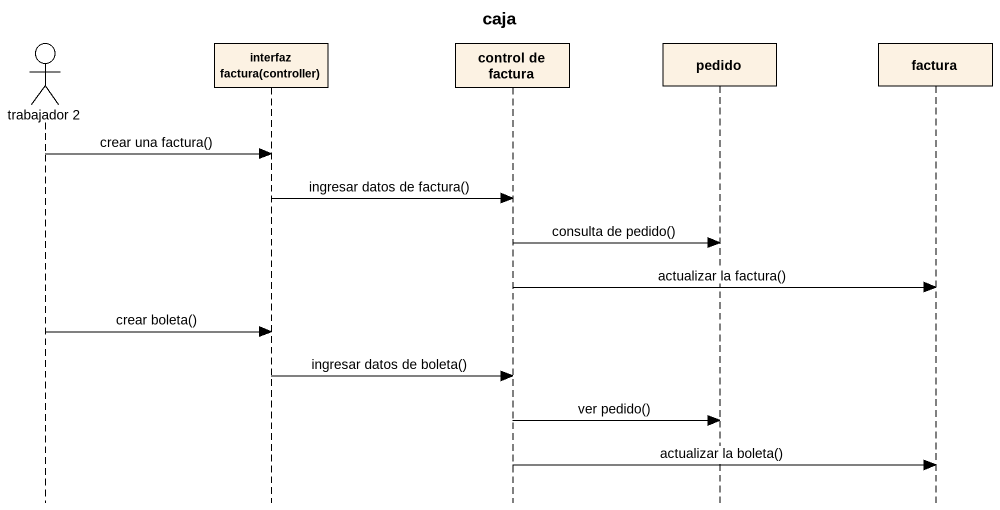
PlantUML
@startuml
title caja
hide footbox
actor "trabajador 2" as trabajador_2
participant "interfaz factura(controller)" as interfaz_factura_controller
participant "control de factura" as control_de_factura
participant pedido
participant factura

trabajador_2 -> interfaz_factura_controller : crear una factura()
interfaz_factura_controller -> control_de_factura : ingresar datos de factura()
control_de_factura -> pedido : consulta de pedido()
control_de_factura -> factura : actualizar la factura()
trabajador_2 -> interfaz_factura_controller : crear boleta()
interfaz_factura_controller -> control_de_factura : ingresar datos de boleta()
control_de_factura -> pedido : ver pedido()
control_de_factura -> factura : actualizar la boleta()
@enduml
